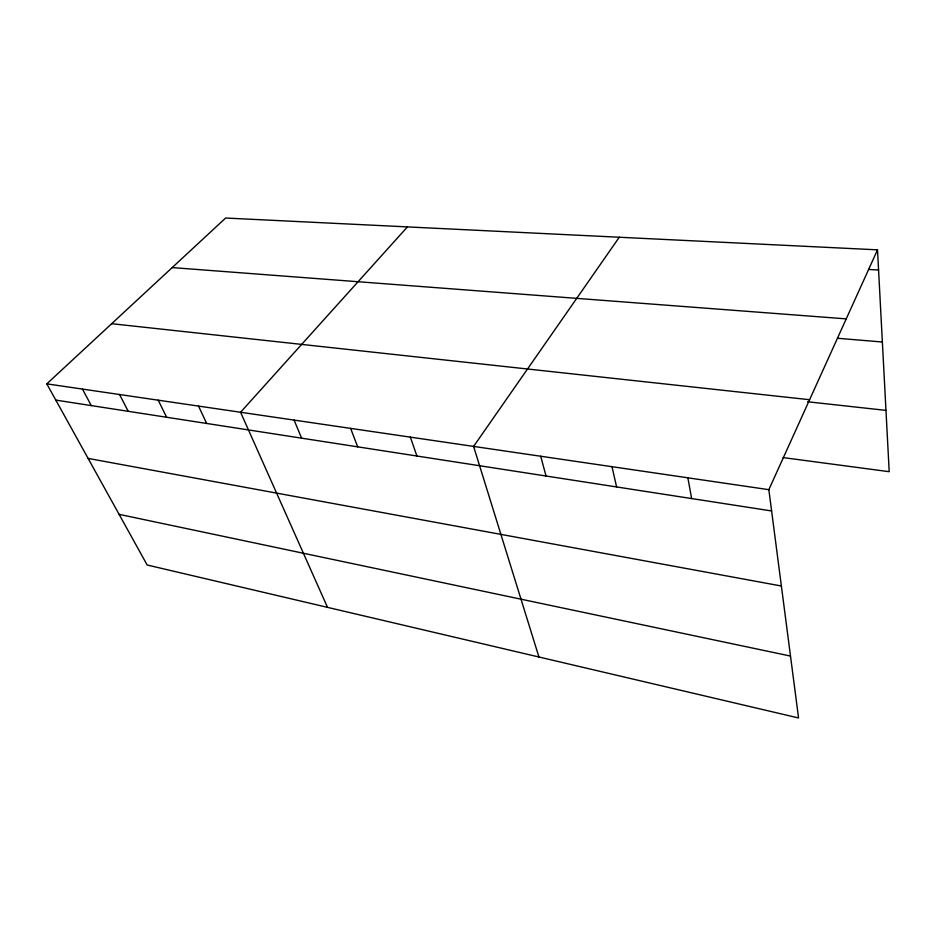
<?xml version="1.0" encoding="UTF-8"?>
<svg xmlns="http://www.w3.org/2000/svg" width="936" height="936" viewBox="0 0 936 936"><rect width="100%" height="100%" fill="white"/><g stroke="black" fill="none" stroke-linecap="round" stroke-linejoin="round"><path stroke-width="1.4" d="M768.842 489.68L877.512 249.842L225.634 218.029L46.8 383.854L147.163 565.005L798.56 717.97L768.842 489.68L46.8 383.854M619.281 237.241L473.604 446.413L538.937 657.002M407.441 226.898L240.575 412.25L327.518 607.359M868.514 269.451L878.576 270.013M172.189 267.579L846.226 318.872M837.638 338.27L882.367 342.014M111.665 323.704L809.593 399.719M807.604 401.766L885.971 410.377M783.116 457.587L889.2 471.697L877.512 249.842M55.797 400.093L771.603 510.951M88.101 458.406L781.385 586.006M119.094 514.344L790.499 656.077M82.462 389.084L91.272 405.58M119.574 394.524L128.197 411.302M158.231 400.187L166.631 417.257M198.526 406.095L206.68 423.458M294.103 420.1L301.603 438.153M350.614 428.384L357.669 446.846M410.354 437.135L416.906 456.019M540.704 456.241L546.039 476.014M611.992 466.69L616.59 486.942M687.878 477.816L691.622 498.56"/></g></svg>
